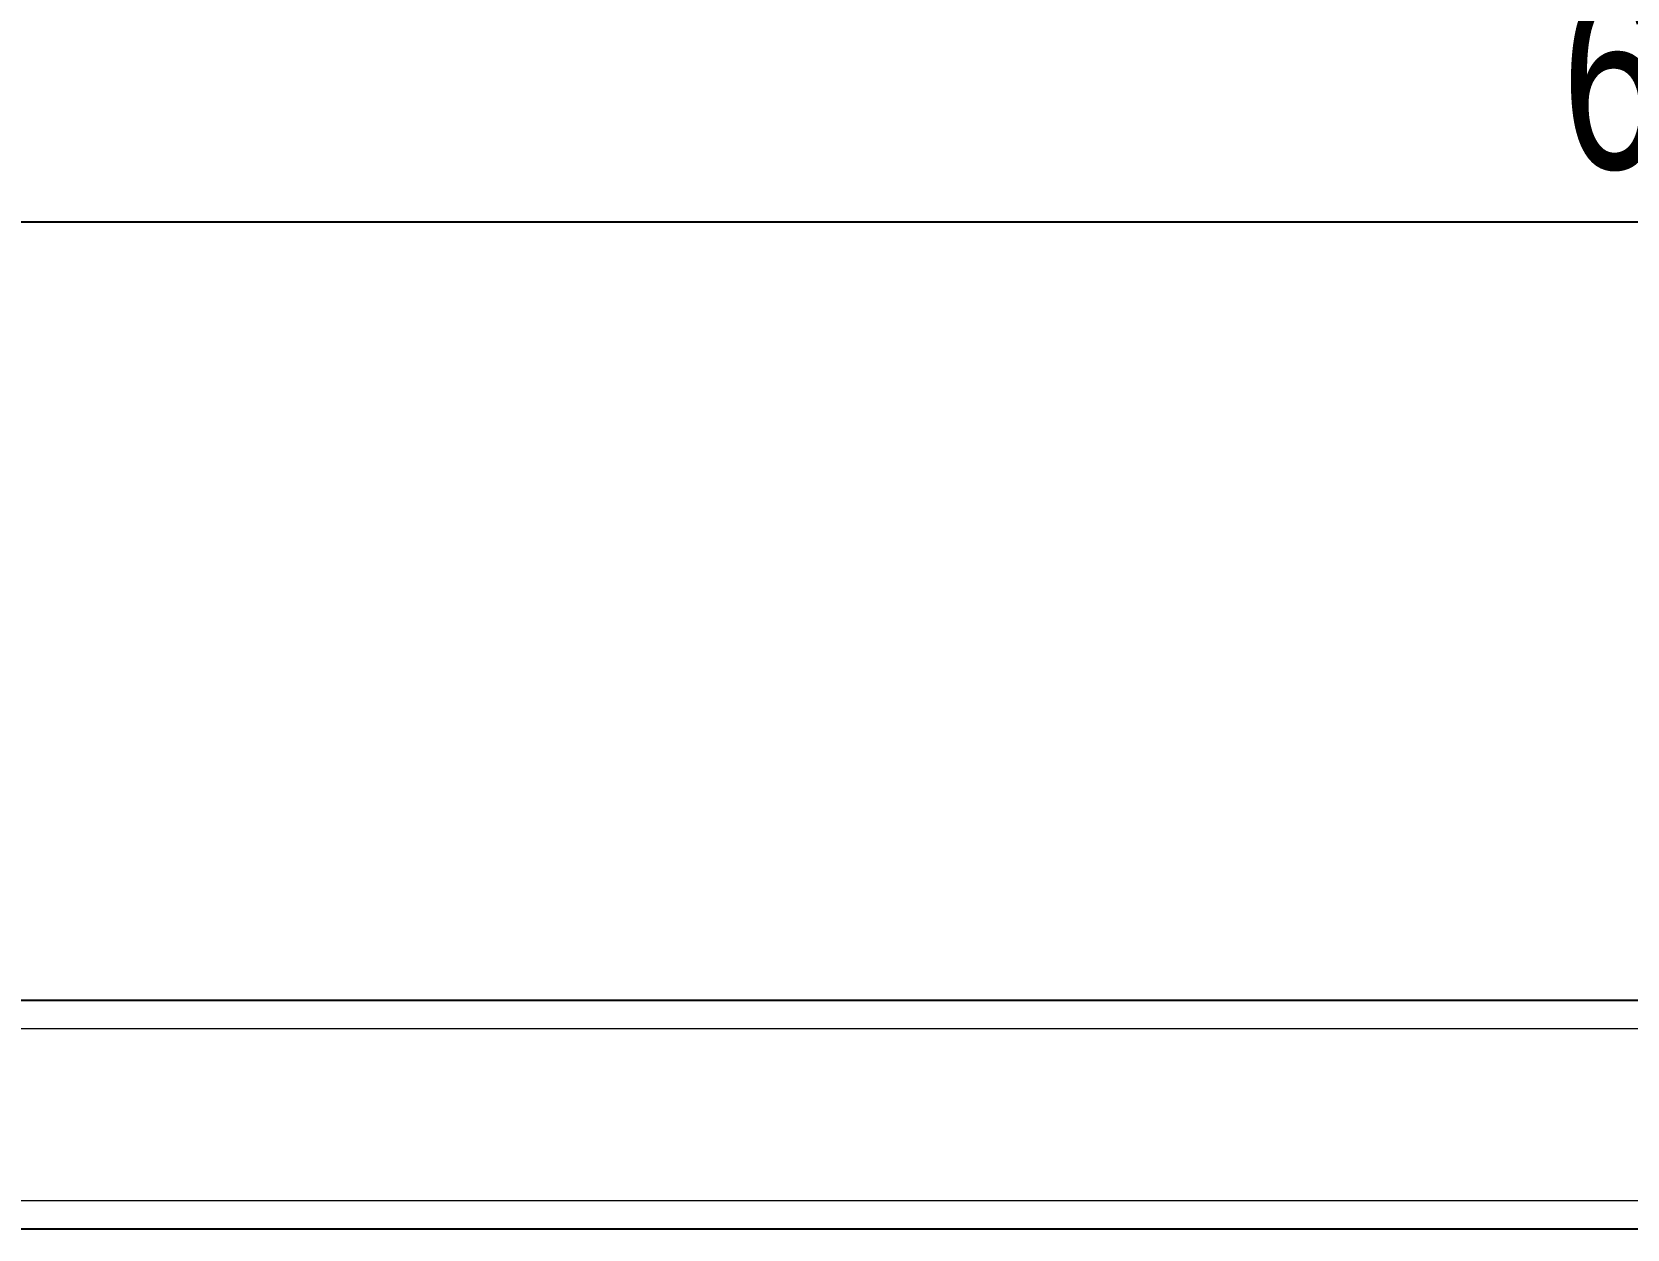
# Model space of a CAD drawing. Header units: millimetres. Extents: x -827 to 1057, y -90 to 1990.
# Drawn here: x -568.6 to -394, y -37.2 to 93.7 of the extents above; entities that cross this region are included whole.
import ezdxf

# ---------------------------------------------------------------- set-up
doc = ezdxf.new("R2010")
doc.units = ezdxf.units.MM
doc.layers.add('FORMAT', color=7, linetype='Continuous')
doc.styles.add('SLDTEXTSTYLE0', font='TXT', dxfattribs={"width": 0.75})
doc.dimstyles.new('SLDDIMSTYLE0', dxfattribs={"dimtxt": 20, "dimasz": 10, "dimexe": 0, "dimexo": 0.0625, "dimgap": 5, "dimtad": 2, "dimdec": 1, "dimrnd": 1e-09, "dimzin": 12, "dimdsep": 46, "dimtxsty": 'SLDTEXTSTYLE0', "dimsah": 1, "dimcen": 0.09, "dimadec": 0, "dimazin": 3, "dimtfac": 1, "dimtofl": 0, "dimtmove": 0, "dimatfit": 3, "dimfxl": 0, "dimfrac": 2, "dimtolj": 1, "dimtzin": 12, "dimarcsym": 0})

# ---------------------------------------------------------------- blocks, each defined once
blk = doc.blocks.new('_D_4')
at = {"layer": 'FORMAT'}
for p, q in [((-707.05, 971.46), (-707.05, 71.97)), ((-51.05, 971.46), (-51.05, 71.97)), ((-707.05, 72.97), (-51.05, 72.97))]:
    blk.add_line(p, q, dxfattribs=at)
for points in [[(-707.05, 72.97), (-697.05, 71.43), (-697.05, 74.51)], [(-51.05, 72.97), (-61.05, 74.51), (-61.05, 71.43)]]:
    blk.add_solid(points, dxfattribs=at)
at = {"layer": 'FORMAT', "insert": (-401.21, 98.75), "char_height": 20, "attachment_point": 1, "style": 'SLDTEXTSTYLE0'}
blk.add_mtext('656', dxfattribs=at)

msp = doc.modelspace()

# ---------------------------------------------------------------- linework, layer by layer
at = {"color": 7, "linetype": 'Continuous', "lineweight": 25}
for p, q in [((-64.55, -12.24), (-693.55, -12.24)), ((-67.4, -37.24), (-690.6, -37.24))]:
    msp.add_line(p, q, dxfattribs=at)
at = {"color": 8, "linetype": 'Continuous', "lineweight": 18}
for p, q in [((-64.55, -15.34), (-693.55, -15.34)), ((-67.07, -34.14), (-690.92, -34.14))]:
    msp.add_line(p, q, dxfattribs=at)

# ---------------------------------------------------------------- dimensions: what is measured, and where the dimension line sits
at = {"layer": 'FORMAT'}
dim = msp.add_linear_dim(base=(-51.05, 72.97), p1=(-707.05, 971.47), p2=(-51.05, 971.47), angle=0, dimstyle='SLDDIMSTYLE0', dxfattribs=at)
dim.commit()
dim.dimension.update_dxf_attribs({"geometry": '_D_4', "text_midpoint": (-379.05, 72.97), "dimtype": 160})

doc.saveas('drawing.dxf')
